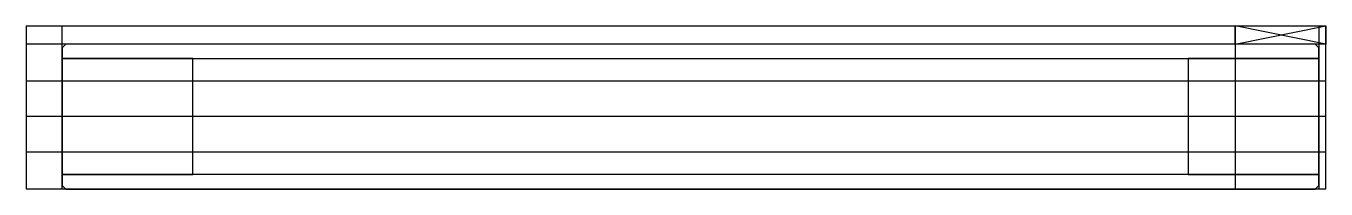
# Model space of a CAD drawing. Extents: x -931 to -573, y -1037 to -992.
import ezdxf

# ---------------------------------------------------------------- set-up
doc = ezdxf.new("R2010")
doc.units = 0
doc.layers.get('0').update_dxf_attribs({"linetype": 'CONTINUOUS'})

msp = doc.modelspace()

# ---------------------------------------------------------------- linework, layer by layer
at = {"linetype": 'CONTINUOUS'}
for p, q in [((-931.26, -991.51), (-931.26, -1036.51)), ((-931.26, -991.51), (-572.95, -991.51)), ((-921.26, -1036.51), (-921.26, -991.51)), ((-597.95, -991.51), (-597.95, -1036.51)), ((-597.95, -991.51), (-572.95, -991.51)), ((-597.95, -996.51), (-597.95, -991.51)), ((-572.95, -996.51), (-597.95, -991.51)), ((-597.95, -996.51), (-572.95, -991.51)), ((-574.95, -991.51), (-574.95, -1036.51)), ((-572.95, -1036.51), (-572.95, -991.51)), ((-572.95, -991.51), (-572.95, -996.51)), ((-572.95, -996.51), (-931.26, -996.51)), ((-920.26, -996.51), (-921.26, -997.51)), ((-921.26, -997.51), (-921.26, -1035.51)), ((-575.95, -996.51), (-920.26, -996.51)), ((-572.95, -996.51), (-597.95, -996.51)), ((-574.95, -997.51), (-575.95, -996.51)), ((-574.95, -1035.51), (-574.95, -997.51)), ((-885.26, -1000.51), (-921.26, -1000.51)), ((-921.26, -1000.51), (-921.26, -1032.51)), ((-921.26, -1000.51), (-574.95, -1000.51)), ((-885.26, -1032.51), (-885.26, -1000.51)), ((-574.95, -1000.51), (-610.95, -1000.51)), ((-610.95, -1000.51), (-610.95, -1032.51)), ((-574.95, -1032.51), (-574.95, -1000.51)), ((-572.95, -1006.72), (-931.26, -1006.72)), ((-572.95, -1016.51), (-931.26, -1016.51)), ((-572.95, -1026.3), (-931.26, -1026.3)), ((-921.26, -1032.51), (-885.26, -1032.51)), ((-574.95, -1032.51), (-921.26, -1032.51)), ((-921.26, -1035.51), (-920.26, -1036.51)), ((-610.95, -1032.51), (-574.95, -1032.51)), ((-575.95, -1036.51), (-574.95, -1035.51)), ((-572.95, -1036.51), (-931.26, -1036.51)), ((-920.26, -1036.51), (-575.95, -1036.51))]:
    msp.add_line(p, q, dxfattribs=at)

doc.saveas('drawing.dxf')
